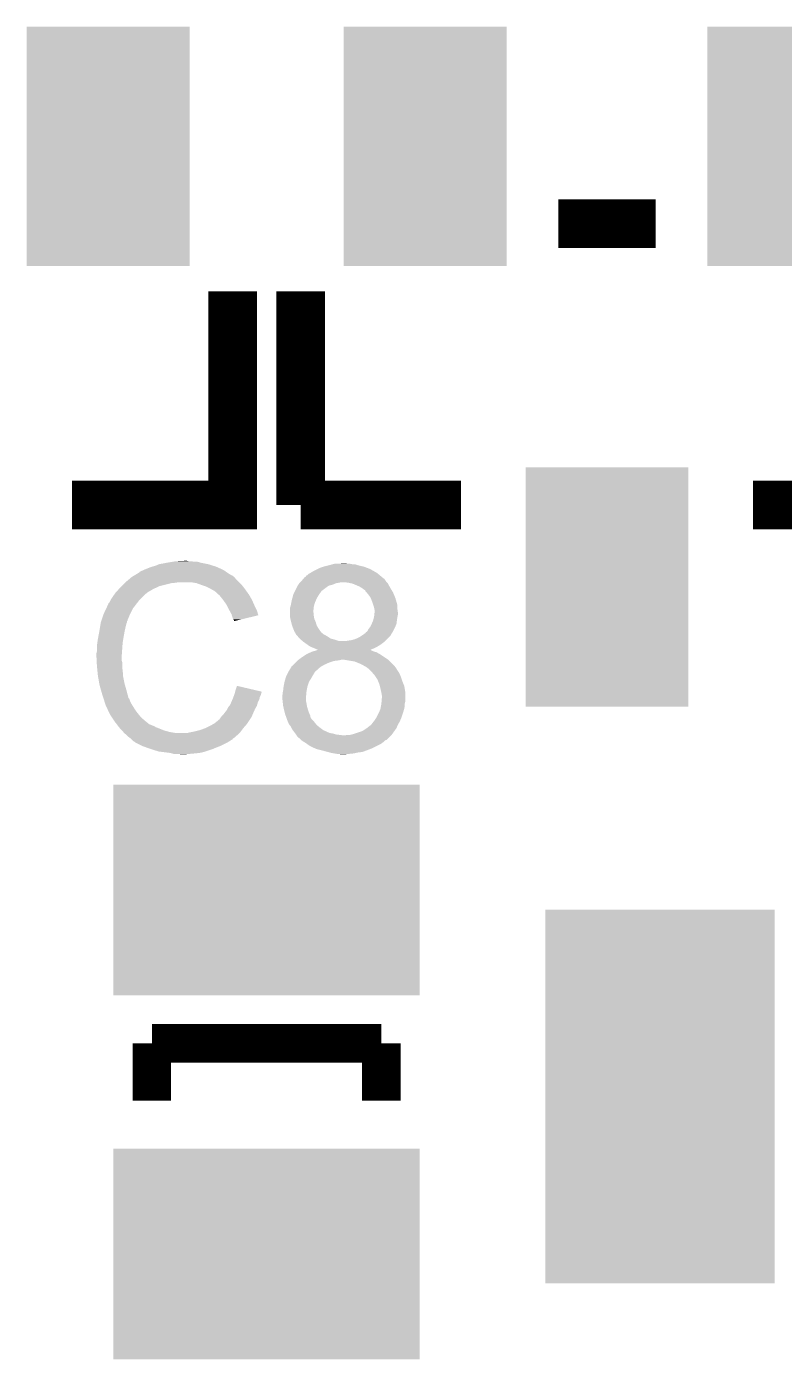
# Model space of a CAD drawing. Extents: x -4.2 to 27.1, y -3.9 to 55.1.
# Drawn here: x 10.18 to 14.13, y 30.35 to 37.31 of the extents above; entities that cross this region are included whole.
import ezdxf

# ---------------------------------------------------------------- set-up
doc = ezdxf.new("R2010")
doc.units = 0
doc.layers.get('0').update_dxf_attribs({"linetype": 'CONTINUOUS'})
doc.layers.add('MCP2517FD_CLICK_GTO', color=14, linetype='CONTINUOUS')
doc.layers.add('MCP2517FD_CLICK_GTS', color=12, linetype='CONTINUOUS')

# ---------------------------------------------------------------- blocks, each defined once
blk = doc.blocks.new('RECTANGLE_91')
blk.add_solid([(0.8001, 0.54991), (0.8001, -0.54991), (-0.8001, 0.54991), (-0.8001, -0.54991)])
blk = doc.blocks.new('RECTANGLE_92')
blk.add_solid([(0.42545, 0.62484), (0.42545, -0.62484), (-0.42545, 0.62484), (-0.42545, -0.62484)])
blk = doc.blocks.new('RECTANGLE_93')
blk.add_solid([(0.59944, 0.97536), (0.59944, -0.97536), (-0.59944, 0.97536), (-0.59944, -0.97536)])

msp = doc.modelspace()

# ---------------------------------------------------------------- linework, layer by layer
at = {"layer": 'MCP2517FD_CLICK_GTO'}
for points, const_width in [([(12.954, 36.28136), (13.462, 36.28136)], 0.254), ([(10.414, 34.81324), (11.2522, 34.81324), (11.2522, 35.9283)], 0.254), ([(11.6078, 34.81324), (11.6078, 35.9283)], 0.254), ([(13.97, 34.81324), (14.8082, 34.81324), (14.8082, 35.9283)], 0.254), ([(11.6078, 34.81324), (12.446, 34.81324)], 0.254), ([(10.83056, 32.00146), (12.02944, 32.00146)], 0.20066), ([(10.83056, 31.70174), (10.83056, 32.00146)], 0.20066), ([(12.02944, 31.70174), (12.02944, 32.00146)], 0.20066)]:
    msp.add_lwpolyline(points, dxfattribs=dict(at, const_width=const_width))
for points in [[(10.9093, 34.51098), (10.93978, 34.51606), (11.087098, 34.51098), (11.069324, 34.51606)], [(10.93978, 34.51606), (10.95502, 34.5186), (11.051542, 34.51606), (11.036302, 34.5186)], [(10.95502, 34.5186), (11.000738, 34.52114), (11.023602, 34.5186), (11.013442, 34.52114)], [(10.734876, 34.442398), (10.739102, 34.444934), (11.252204, 34.442398), (11.249666, 34.444934)], [(10.739102, 34.444934), (10.739112, 34.44494), (11.249666, 34.444934), (11.247124, 34.44494)], [(10.739112, 34.44494), (10.760268, 34.45764), (11.247124, 34.44494), (11.2268, 34.45764)], [(10.760268, 34.45764), (10.76452, 34.460192), (11.2268, 34.45764), (11.223228, 34.460192)], [(10.76452, 34.460192), (10.764534, 34.462726), (11.223228, 34.460192), (11.21968, 34.462726)], [(10.764534, 34.462726), (10.774682, 34.4678), (11.21968, 34.462726), (11.212574, 34.4678)], [(10.774682, 34.4678), (10.782294, 34.470338), (11.212574, 34.4678), (11.20902, 34.470338)], [(10.782294, 34.470338), (10.7823, 34.47034), (11.20902, 34.470338), (11.209018, 34.47034)], [(10.7823, 34.47034), (10.79246, 34.47542), (11.209018, 34.47034), (11.19886, 34.47542)], [(10.79246, 34.47542), (10.805158, 34.4805), (11.19886, 34.47542), (11.1887, 34.4805)], [(10.805158, 34.4805), (10.817858, 34.48558), (11.1887, 34.4805), (11.17727, 34.48558)], [(10.817858, 34.48558), (10.8331, 34.49066), (11.17727, 34.48558), (11.16584, 34.49066)], [(10.8331, 34.49066), (10.850882, 34.49574), (11.16584, 34.49066), (11.149586, 34.49574)], [(10.850882, 34.49574), (10.868662, 34.50336), (11.149586, 34.49574), (11.125202, 34.50336)], [(10.868662, 34.50336), (10.9093, 34.51098), (11.125202, 34.50336), (11.087098, 34.51098)], [(11.635746, 34.442402), (11.64082, 34.444942), (12.024866, 34.442402), (12.021818, 34.444942)], [(11.64082, 34.444942), (11.648444, 34.452562), (12.021818, 34.444942), (12.012674, 34.452562)], [(11.648444, 34.452562), (11.658598, 34.45764), (12.012674, 34.452562), (12.006578, 34.45764)], [(11.658598, 34.45764), (11.6713, 34.46526), (12.006578, 34.45764), (11.993246, 34.46526)], [(11.6713, 34.46526), (11.6967, 34.47796), (11.993246, 34.46526), (11.971022, 34.47796)], [(11.6967, 34.47796), (11.711942, 34.48558), (11.971022, 34.47796), (11.951208, 34.48558)], [(11.711942, 34.48558), (11.72718, 34.490658), (11.951208, 34.48558), (11.938002, 34.490658)], [(11.72718, 34.490658), (11.7475, 34.49574), (11.938002, 34.490658), (11.915992, 34.49574)], [(11.7475, 34.49574), (11.757032, 34.498282), (11.915992, 34.49574), (11.90498, 34.498282)], [(11.757032, 34.498282), (11.776068, 34.503358), (11.90498, 34.498282), (11.889742, 34.503358)], [(11.776068, 34.503358), (11.776076, 34.50336), (11.889742, 34.503358), (11.877042, 34.50336)], [(11.776076, 34.50336), (11.785602, 34.5059), (11.877042, 34.50336), (11.864342, 34.5059)], [(11.80846, 34.5059), (11.831302, 34.508438), (11.851644, 34.5059), (11.844022, 34.508438)], [(11.831302, 34.508438), (11.831322, 34.50844), (11.844022, 34.508438), (11.831322, 34.50844)], [(10.658532, 34.37382), (10.66546, 34.38144), (10.838182, 34.37382), (10.85469, 34.38144)], [(10.66546, 34.38144), (10.67308, 34.38906), (10.85469, 34.38144), (10.871198, 34.38906)], [(10.67308, 34.38906), (10.68832, 34.4043), (10.871198, 34.38906), (10.93216, 34.4043)], [(10.68832, 34.4043), (10.69086, 34.40684), (10.93216, 34.4043), (10.957562, 34.40684)], [(10.69086, 34.40684), (10.6934, 34.40938), (10.957562, 34.40684), (10.970258, 34.40938)], [(10.6934, 34.40938), (10.711408, 34.424618), (11.28522, 34.40938), (11.269982, 34.424618)], [(10.711408, 34.424618), (10.720416, 34.43224), (11.269982, 34.424618), (11.2649, 34.43224)], [(10.720416, 34.43224), (10.726422, 34.437322), (11.2649, 34.43224), (11.259818, 34.437322)], [(10.726422, 34.437322), (10.730646, 34.439858), (11.259818, 34.437322), (11.25728, 34.439858)], [(10.730646, 34.439858), (10.734876, 34.442398), (11.25728, 34.439858), (11.252204, 34.442398)], [(11.064238, 34.4043), (11.033758, 34.40938), (11.2903, 34.4043), (11.28522, 34.40938)], [(11.09218, 34.39414), (11.064238, 34.4043), (11.30046, 34.39414), (11.2903, 34.4043)], [(11.099806, 34.391598), (11.09218, 34.39414), (11.303002, 34.391598), (11.30046, 34.39414)], [(11.115038, 34.38652), (11.099806, 34.391598), (11.307066, 34.38652), (11.303002, 34.391598)], [(11.13028, 34.3789), (11.115038, 34.38652), (11.31316, 34.3789), (11.307066, 34.38652)], [(11.13536, 34.37636), (11.13028, 34.3789), (11.314976, 34.37636), (11.31316, 34.3789)], [(11.148062, 34.36874), (11.13536, 34.37636), (11.320418, 34.36874), (11.314976, 34.37636)], [(11.57859, 34.363662), (11.58621, 34.3789), (11.717022, 34.363662), (11.73734, 34.3789)], [(11.58621, 34.3789), (11.592562, 34.391602), (11.73734, 34.3789), (11.755122, 34.391602)], [(11.592562, 34.391602), (11.595948, 34.396682), (11.755122, 34.391602), (11.775442, 34.396682)], [(11.595948, 34.396682), (11.601026, 34.4043), (11.775442, 34.396682), (11.793222, 34.4043)], [(11.601026, 34.4043), (11.60272, 34.40684), (11.793222, 34.4043), (11.80846, 34.40684)], [(11.60272, 34.40684), (11.602722, 34.406842), (11.80846, 34.40684), (11.80847, 34.406842)], [(11.602722, 34.406842), (11.60526, 34.40938), (11.80847, 34.406842), (11.821162, 34.40938)], [(11.60526, 34.40938), (11.607798, 34.411918), (12.05738, 34.40938), (12.054842, 34.411918)], [(11.607798, 34.411918), (11.61542, 34.41954), (12.054842, 34.411918), (12.04976, 34.41954)], [(11.61542, 34.41954), (11.621766, 34.427156), (12.04976, 34.41954), (12.04468, 34.427156)], [(11.621766, 34.427156), (11.623886, 34.429698), (12.04468, 34.427156), (12.039604, 34.429698)], [(11.623886, 34.429698), (11.626006, 34.432242), (12.039604, 34.429698), (12.037058, 34.432242)], [(11.626006, 34.432242), (11.628124, 34.434782), (12.037058, 34.432242), (12.03401, 34.434782)], [(11.628124, 34.434782), (11.633202, 34.437326), (12.03401, 34.434782), (12.030958, 34.437326)], [(11.633202, 34.437326), (11.635746, 34.442402), (12.030958, 34.437326), (12.024866, 34.442402)], [(11.85672, 34.40684), (11.83386, 34.40938), (12.05992, 34.40684), (12.05738, 34.40938)], [(11.868156, 34.404298), (11.85672, 34.40684), (12.062462, 34.404298), (12.05992, 34.40684)], [(11.879582, 34.401758), (11.868156, 34.404298), (12.063874, 34.401758), (12.062462, 34.404298)], [(11.91514, 34.38652), (11.879582, 34.401758), (12.072338, 34.38652), (12.063874, 34.401758)], [(11.923608, 34.38144), (11.91514, 34.38652), (12.07516, 34.38144), (12.072338, 34.38652)], [(11.92784, 34.3789), (11.923608, 34.38144), (12.076684, 34.3789), (12.07516, 34.38144)], [(11.938, 34.37128), (11.92784, 34.3789), (12.081256, 34.37128), (12.076684, 34.3789)], [(10.604504, 34.300162), (10.609582, 34.305244), (10.753234, 34.300162), (10.757186, 34.305244)], [(10.609582, 34.305244), (10.61466, 34.315398), (10.757186, 34.305244), (10.765084, 34.315398)], [(10.61466, 34.315398), (10.616182, 34.317938), (10.765084, 34.315398), (10.76706, 34.317938)], [(10.616182, 34.317938), (10.622278, 34.3281), (10.76706, 34.317938), (10.777222, 34.3281)], [(10.622278, 34.3281), (10.634724, 34.345878), (10.777222, 34.3281), (10.795, 34.345878)], [(10.634724, 34.345878), (10.64006, 34.3535), (10.795, 34.345878), (10.805158, 34.3535)], [(10.64006, 34.3535), (10.640062, 34.353502), (10.805158, 34.3535), (10.80516, 34.353502)], [(10.640062, 34.353502), (10.642366, 34.356038), (10.80516, 34.353502), (10.807698, 34.356038)], [(10.642366, 34.356038), (10.658532, 34.37382), (10.807698, 34.356038), (10.838182, 34.37382)], [(11.158216, 34.363662), (11.148062, 34.36874), (11.324046, 34.363662), (11.320418, 34.36874)], [(11.16076, 34.36112), (11.158216, 34.363662), (11.325862, 34.36112), (11.324046, 34.363662)], [(11.180764, 34.34334), (11.16076, 34.36112), (11.338562, 34.34334), (11.325862, 34.36112)], [(11.18362, 34.3408), (11.180764, 34.34334), (11.340014, 34.3408), (11.338562, 34.34334)], [(11.195812, 34.32556), (11.18362, 34.3408), (11.34872, 34.32556), (11.340014, 34.3408)], [(11.20394, 34.3154), (11.195812, 34.32556), (11.3538, 34.3154), (11.34872, 34.32556)], [(11.211052, 34.30524), (11.20394, 34.3154), (11.35888, 34.30524), (11.3538, 34.3154)], [(11.221718, 34.29), (11.211052, 34.30524), (11.365654, 34.29), (11.35888, 34.30524)], [(11.558524, 34.300162), (11.56208, 34.31794), (11.681462, 34.300162), (11.68908, 34.31794)], [(11.56208, 34.31794), (11.566234, 34.333178), (11.68908, 34.31794), (11.6967, 34.333178)], [(11.566234, 34.333178), (11.5697, 34.34588), (11.6967, 34.333178), (11.70432, 34.34588)], [(11.5697, 34.34588), (11.57478, 34.35604), (11.70432, 34.34588), (11.71194, 34.35604)], [(11.57478, 34.35604), (11.57859, 34.363662), (11.71194, 34.35604), (11.717022, 34.363662)], [(11.94562, 34.36619), (11.938, 34.37128), (12.08431, 34.36619), (12.081256, 34.37128)], [(11.945624, 34.363654), (11.94562, 34.36619), (12.085832, 34.363654), (12.08431, 34.36619)], [(11.952152, 34.35604), (11.945624, 34.363654), (12.0904, 34.35604), (12.085832, 34.363654)], [(11.96086, 34.345882), (11.952152, 34.35604), (12.094634, 34.345882), (12.0904, 34.35604)], [(11.97356, 34.3281), (11.96086, 34.345882), (12.102044, 34.3281), (12.094634, 34.345882)], [(11.974514, 34.32556), (11.97356, 34.3281), (12.103102, 34.32556), (12.102044, 34.3281)], [(11.98118, 34.30778), (11.974514, 34.32556), (12.108182, 34.30778), (12.103102, 34.32556)], [(11.987108, 34.289998), (11.98118, 34.30778), (12.11326, 34.289998), (12.108182, 34.30778)], [(10.568092, 34.211256), (10.578252, 34.24174), (10.70356, 34.211256), (10.71626, 34.24174)], [(10.578252, 34.24174), (10.5791, 34.24428), (10.71626, 34.24174), (10.71753, 34.24428)], [(10.5791, 34.24428), (10.592246, 34.272218), (10.71753, 34.24428), (10.7315, 34.272218)], [(10.592246, 34.272218), (10.59942, 34.287464), (10.7315, 34.272218), (10.743358, 34.287464)], [(10.59942, 34.287464), (10.599426, 34.290006), (10.743358, 34.287464), (10.745334, 34.290006)], [(10.599426, 34.290006), (10.60196, 34.292544), (10.745334, 34.290006), (10.747308, 34.292544)], [(10.60196, 34.292544), (10.604504, 34.300162), (10.747308, 34.292544), (10.753234, 34.300162)], [(11.22553, 34.28238), (11.221718, 34.29), (11.36904, 34.28238), (11.365654, 34.29)], [(11.23442, 34.2646), (11.22553, 34.28238), (11.377932, 34.2646), (11.36904, 34.28238)], [(11.235834, 34.262058), (11.23442, 34.2646), (11.379202, 34.262058), (11.377932, 34.2646)], [(11.24712, 34.241742), (11.235834, 34.262058), (11.385276, 34.241742), (11.379202, 34.262058)], [(11.248394, 34.236654), (11.24712, 34.241742), (11.386796, 34.236654), (11.385276, 34.241742)], [(11.249662, 34.23158), (11.248394, 34.236654), (11.365634, 34.23158), (11.386796, 34.236654)], [(11.55192, 34.25698), (11.551922, 34.274762), (11.67384, 34.25698), (11.675814, 34.274762)], [(11.55192, 34.254444), (11.55192, 34.25698), (11.67384, 34.254444), (11.67384, 34.25698)], [(11.55192, 34.246822), (11.55192, 34.254444), (11.676378, 34.246822), (11.67384, 34.254444)], [(11.55192, 34.234122), (11.55192, 34.246822), (11.67638, 34.234122), (11.676378, 34.246822)], [(11.551922, 34.274762), (11.553612, 34.27984), (11.675814, 34.274762), (11.67638, 34.27984)], [(11.553612, 34.27984), (11.554458, 34.28238), (11.67638, 34.27984), (11.677014, 34.28238)], [(11.554458, 34.28238), (11.557, 34.29254), (11.677014, 34.28238), (11.679554, 34.29254)], [(11.557, 34.29254), (11.558524, 34.300162), (11.679554, 34.29254), (11.681462, 34.300162)], [(11.99134, 34.277298), (11.987108, 34.289998), (12.11326, 34.277298), (12.11326, 34.289998)], [(11.992864, 34.26968), (11.99134, 34.277298), (12.11326, 34.26968), (12.11326, 34.277298)], [(11.99134, 34.22904), (11.992468, 34.239198), (12.113768, 34.22904), (12.1158, 34.239198)], [(11.992468, 34.239198), (11.993878, 34.251898), (12.1158, 34.239198), (12.1158, 34.251898)], [(11.99388, 34.264598), (11.992864, 34.26968), (12.113986, 34.264598), (12.11326, 34.26968)], [(11.993878, 34.251898), (11.99388, 34.2519), (12.1158, 34.251898), (12.1158, 34.2519)], [(11.99388, 34.2519), (11.99388, 34.264598), (12.1158, 34.2519), (12.113986, 34.264598)], [(10.55624, 34.15284), (10.56005, 34.1757), (10.68832, 34.15284), (10.6934, 34.1757)], [(10.56005, 34.1757), (10.563436, 34.196018), (10.6934, 34.1757), (10.698478, 34.196018)], [(10.563436, 34.196018), (10.563862, 34.198562), (10.698478, 34.196018), (10.69975, 34.198562)], [(10.563862, 34.198562), (10.564706, 34.201096), (10.69975, 34.198562), (10.701018, 34.201096)], [(10.564706, 34.201096), (10.566398, 34.206174), (10.701018, 34.201096), (10.70102, 34.206174)], [(10.566398, 34.206174), (10.567244, 34.208714), (10.70102, 34.206174), (10.703554, 34.208714)], [(10.567244, 34.208714), (10.568092, 34.211256), (10.703554, 34.208714), (10.70356, 34.211256)], [(11.25474, 34.216344), (11.249662, 34.23158), (11.302092, 34.216344), (11.365634, 34.23158)], [(11.259814, 34.211266), (11.25474, 34.216344), (11.280914, 34.211266), (11.302092, 34.216344)], [(11.25982, 34.206208), (11.259814, 34.211266), (11.25982, 34.206208), (11.280914, 34.211266)], [(11.55192, 34.229042), (11.55192, 34.234122), (11.677228, 34.229042), (11.67638, 34.234122)], [(11.554178, 34.218882), (11.55192, 34.229042), (11.67892, 34.218882), (11.677228, 34.229042)], [(11.557, 34.20618), (11.554178, 34.218882), (11.684364, 34.20618), (11.67892, 34.218882)], [(11.55827, 34.201102), (11.557, 34.20618), (11.68654, 34.201102), (11.684364, 34.20618)], [(11.56208, 34.185862), (11.55827, 34.201102), (11.690894, 34.185862), (11.68654, 34.201102)], [(11.563034, 34.18332), (11.56208, 34.185862), (11.691618, 34.18332), (11.690894, 34.185862)], [(11.5697, 34.16554), (11.563034, 34.18332), (11.702734, 34.16554), (11.691618, 34.18332)], [(11.570716, 34.163), (11.5697, 34.16554), (11.70432, 34.163), (11.702734, 34.16554)], [(11.960858, 34.162998), (11.968986, 34.17316), (12.095478, 34.162998), (12.10056, 34.17316)], [(11.968986, 34.17316), (11.97102, 34.1757), (12.10056, 34.17316), (12.101648, 34.1757)], [(11.97102, 34.1757), (11.978638, 34.190938), (12.101648, 34.1757), (12.108178, 34.190938)], [(11.978638, 34.190938), (11.97864, 34.19094), (12.108178, 34.190938), (12.108178, 34.19094)], [(11.97864, 34.19094), (11.986258, 34.208718), (12.108178, 34.19094), (12.110402, 34.208718)], [(11.986258, 34.208718), (11.986892, 34.21126), (12.110402, 34.208718), (12.11072, 34.21126)], [(11.986892, 34.21126), (11.990704, 34.2265), (12.11072, 34.21126), (12.11326, 34.2265)], [(11.990704, 34.2265), (11.99134, 34.22904), (12.11326, 34.2265), (12.113768, 34.22904)], [(10.54608, 34.094422), (10.54862, 34.1122), (10.67816, 34.094422), (10.681122, 34.1122)], [(10.54862, 34.1122), (10.551, 34.1249), (10.681122, 34.1122), (10.68324, 34.1249)], [(10.551, 34.1249), (10.55624, 34.15284), (10.68324, 34.1249), (10.68832, 34.15284)], [(11.57478, 34.152838), (11.570716, 34.163), (11.71158, 34.152838), (11.70432, 34.163)], [(11.579346, 34.145228), (11.57478, 34.152838), (11.717016, 34.145228), (11.71158, 34.152838)], [(11.579352, 34.14522), (11.579346, 34.145228), (11.719554, 34.14522), (11.717016, 34.145228)], [(11.5824, 34.140138), (11.579352, 34.14522), (11.724642, 34.140138), (11.719554, 34.14522)], [(11.58367, 34.137602), (11.5824, 34.140138), (11.72718, 34.137602), (11.724642, 34.140138)], [(11.584938, 34.135064), (11.58367, 34.137602), (11.732256, 34.135064), (11.72718, 34.137602)], [(11.587482, 34.13252), (11.584938, 34.135064), (11.73734, 34.13252), (11.732256, 34.135064)], [(11.594012, 34.1249), (11.587482, 34.13252), (11.750042, 34.1249), (11.73734, 34.13252)], [(11.602718, 34.114742), (11.594012, 34.1249), (11.765276, 34.114742), (11.750042, 34.1249)], [(11.602718, 34.11474), (11.602718, 34.114742), (11.765284, 34.11474), (11.765276, 34.114742)], [(11.608648, 34.109658), (11.602718, 34.11474), (11.7856, 34.109658), (11.765284, 34.11474)], [(11.617534, 34.102042), (11.608648, 34.109658), (11.808458, 34.102042), (11.7856, 34.109658)], [(11.617538, 34.10204), (11.617534, 34.102042), (11.844018, 34.10204), (11.808458, 34.102042)], [(11.6205, 34.0995), (11.617538, 34.10204), (12.046204, 34.0995), (12.049252, 34.10204)], [(11.63117, 34.09188), (11.6205, 34.0995), (12.03706, 34.09188), (12.046204, 34.0995)], [(11.844018, 34.10204), (11.856722, 34.10458), (12.049252, 34.10204), (12.0523, 34.10458)], [(11.856722, 34.10458), (11.874498, 34.10712), (12.0523, 34.10458), (12.05484, 34.10712)], [(11.874498, 34.10712), (11.89228, 34.112198), (12.05484, 34.10712), (12.059918, 34.112198)], [(11.89228, 34.112198), (11.91006, 34.11982), (12.059918, 34.112198), (12.06754, 34.11982)], [(11.91006, 34.11982), (11.926306, 34.129974), (12.06754, 34.11982), (12.077694, 34.129974)], [(11.926306, 34.129974), (11.930372, 34.132516), (12.077694, 34.129974), (12.0777, 34.132516)], [(11.930372, 34.132516), (11.93038, 34.13252), (12.0777, 34.132516), (12.077702, 34.13252)], [(11.93038, 34.13252), (11.948152, 34.145216), (12.077702, 34.13252), (12.085634, 34.145216)], [(11.948152, 34.145216), (11.94816, 34.14775), (12.085634, 34.145216), (12.087218, 34.14775)], [(11.94816, 34.14775), (11.955776, 34.15284), (12.087218, 34.14775), (12.090398, 34.15284)], [(11.955776, 34.152842), (11.960858, 34.162998), (12.0904, 34.152842), (12.095478, 34.162998)], [(11.955776, 34.15284), (11.955776, 34.152842), (12.090398, 34.15284), (12.0904, 34.152842)], [(10.541, 34.038542), (10.54354, 34.048702), (10.674168, 34.038542), (10.674894, 34.048702)], [(10.541, 34.023302), (10.541, 34.038542), (10.67308, 34.023302), (10.674168, 34.038542)], [(10.54354, 34.07664), (10.54608, 34.094422), (10.676888, 34.07664), (10.67816, 34.094422)], [(10.54354, 34.048702), (10.54354, 34.07664), (10.674894, 34.048702), (10.676888, 34.07664)], [(11.61542, 34.01822), (11.63828, 34.03346), (12.04468, 34.01822), (12.02182, 34.03346)], [(11.648952, 34.079178), (11.63117, 34.09188), (12.01928, 34.079178), (12.03706, 34.09188)], [(11.63828, 34.03346), (11.66063, 34.04362), (12.02182, 34.03346), (12.004042, 34.04362)], [(11.656058, 34.074102), (11.648952, 34.079178), (12.01014, 34.074102), (12.01928, 34.079178)], [(11.67384, 34.06648), (11.656058, 34.074102), (11.99642, 34.06648), (12.01014, 34.074102)], [(11.66063, 34.04362), (11.666222, 34.046162), (12.004042, 34.04362), (11.995142, 34.046162)], [(11.666222, 34.046162), (11.674428, 34.048698), (11.995142, 34.046162), (11.986262, 34.048698)], [(11.68654, 34.0614), (11.67384, 34.06648), (11.983776, 34.0614), (11.99642, 34.06648)], [(11.674428, 34.048698), (11.690866, 34.053778), (11.986262, 34.048698), (11.976104, 34.053778)], [(11.696696, 34.056322), (11.68654, 34.0614), (11.971138, 34.056322), (11.983776, 34.0614)], [(11.690866, 34.053778), (11.699072, 34.056314), (11.976104, 34.053778), (11.973566, 34.056314)], [(11.699092, 34.05632), (11.696696, 34.056322), (11.971134, 34.05632), (11.971138, 34.056322)], [(11.699072, 34.056314), (11.699092, 34.05632), (11.973566, 34.056314), (11.971134, 34.05632)], [(10.541, 34.0233), (10.541, 34.023302), (10.673082, 34.0233), (10.67308, 34.023302)], [(10.542144, 34.000438), (10.541, 34.0233), (10.673082, 34.000438), (10.673082, 34.0233)], [(10.542526, 33.992816), (10.542144, 34.000438), (10.67562, 33.992816), (10.673082, 34.000438)], [(10.54354, 33.9725), (10.542526, 33.992816), (10.67562, 33.9725), (10.67562, 33.992816)], [(10.544304, 33.964878), (10.54354, 33.9725), (10.67562, 33.964878), (10.67562, 33.9725)], [(10.545826, 33.949642), (10.544304, 33.964878), (10.67816, 33.949642), (10.67562, 33.964878)], [(11.547348, 33.9471), (11.559538, 33.967422), (11.68908, 33.9471), (11.711942, 33.967422)], [(11.559538, 33.967422), (11.55954, 33.967424), (11.711942, 33.967422), (11.711944, 33.967424)], [(11.55954, 33.967424), (11.559562, 33.96996), (11.711944, 33.967424), (11.71651, 33.96996)], [(11.559562, 33.96996), (11.562086, 33.969966), (11.71651, 33.96996), (11.71652, 33.969966)], [(11.562086, 33.969966), (11.57224, 33.98012), (11.71652, 33.969966), (11.734798, 33.98012)], [(11.57224, 33.98012), (11.5824, 33.99028), (11.734798, 33.98012), (11.75766, 33.99028)], [(11.5824, 33.99028), (11.59002, 33.9979), (11.75766, 33.99028), (11.780522, 33.9979)], [(11.59002, 33.9979), (11.59256, 34.00044), (11.780522, 33.9979), (11.80084, 34.00044)], [(11.59256, 34.00044), (11.595102, 34.00298), (11.80084, 34.00044), (11.81607, 34.00298)], [(11.595102, 34.00298), (11.595104, 34.002982), (11.81607, 34.00298), (11.816082, 34.002982)], [(11.595104, 34.002982), (11.598488, 34.00552), (11.816082, 34.002982), (11.821164, 34.00552)], [(11.598488, 34.00552), (11.61542, 34.01822), (12.06373, 34.00552), (12.04468, 34.01822)], [(11.844028, 34.002978), (11.828778, 34.00552), (12.067542, 34.002978), (12.06373, 34.00552)], [(11.889742, 33.995358), (11.844028, 34.002978), (12.075162, 33.995358), (12.067542, 34.002978)], [(11.91514, 33.9852), (11.889742, 33.995358), (12.08532, 33.9852), (12.075162, 33.995358)], [(11.92022, 33.98266), (11.91514, 33.9852), (12.08786, 33.98266), (12.08532, 33.9852)], [(11.935458, 33.97504), (11.92022, 33.98266), (12.094632, 33.97504), (12.08786, 33.98266)], [(11.953238, 33.96488), (11.935458, 33.97504), (12.103662, 33.96488), (12.094632, 33.97504)], [(11.959598, 33.959794), (11.953238, 33.96488), (12.10818, 33.959794), (12.103662, 33.96488)], [(11.962774, 33.957254), (11.959598, 33.959794), (12.108184, 33.957254), (12.10818, 33.959794)], [(11.96594, 33.95472), (11.962774, 33.957254), (12.109874, 33.95472), (12.108184, 33.957254)], [(10.54862, 33.921698), (10.545826, 33.949642), (10.68031, 33.921698), (10.67816, 33.949642)], [(10.549518, 33.916618), (10.54862, 33.921698), (10.6807, 33.916618), (10.68031, 33.921698)], [(10.55624, 33.87852), (10.549518, 33.916618), (10.68832, 33.87852), (10.6807, 33.916618)], [(11.5189, 33.865822), (11.523472, 33.888682), (11.643362, 33.865822), (11.650982, 33.888682)], [(11.523472, 33.888682), (11.52398, 33.89122), (11.650982, 33.888682), (11.652568, 33.89122)], [(11.52398, 33.89122), (11.529314, 33.909), (11.652568, 33.89122), (11.66368, 33.909)], [(11.529314, 33.909), (11.5316, 33.91662), (11.66368, 33.909), (11.668034, 33.91662)], [(11.5316, 33.91662), (11.53668, 33.92678), (11.668034, 33.91662), (11.67384, 33.92678)], [(11.53668, 33.92678), (11.54303, 33.939482), (11.67384, 33.92678), (11.681462, 33.939482)], [(11.54303, 33.939482), (11.5443, 33.942018), (11.681462, 33.939482), (11.683998, 33.942018)], [(11.5443, 33.942018), (11.547348, 33.9471), (11.683998, 33.942018), (11.68908, 33.9471)], [(11.97356, 33.9471), (11.96594, 33.95472), (12.114954, 33.9471), (12.109874, 33.95472)], [(11.98485, 33.9344), (11.97356, 33.9471), (12.12342, 33.9344), (12.114954, 33.9471)], [(11.99388, 33.92424), (11.98485, 33.9344), (12.127776, 33.92424), (12.12342, 33.9344)], [(11.99896, 33.91662), (11.99388, 33.92424), (12.13104, 33.91662), (12.127776, 33.92424)], [(12.00912, 33.90138), (11.99896, 33.91662), (12.13612, 33.90138), (12.13104, 33.91662)], [(12.012168, 33.89376), (12.00912, 33.90138), (12.13866, 33.89376), (12.13612, 33.90138)], [(12.01928, 33.875978), (12.012168, 33.89376), (12.145774, 33.875978), (12.13866, 33.89376)], [(10.56132, 33.8582), (10.55624, 33.87852), (10.694126, 33.8582), (10.68832, 33.87852)], [(10.565676, 33.84296), (10.56132, 33.8582), (10.69848, 33.84296), (10.694126, 33.8582)], [(10.57148, 33.82264), (10.565676, 33.84296), (10.703902, 33.82264), (10.69848, 33.84296)], [(10.577408, 33.804858), (10.57148, 33.82264), (10.708644, 33.804858), (10.703902, 33.82264)], [(11.256644, 33.809938), (11.260452, 33.820098), (11.39444, 33.809938), (11.39952, 33.820098)], [(11.260452, 33.820098), (11.26236, 33.825182), (11.39952, 33.820098), (11.400788, 33.825182)], [(11.26236, 33.825182), (11.263628, 33.830258), (11.400788, 33.825182), (11.402058, 33.830258)], [(11.263628, 33.830258), (11.264898, 33.835336), (11.402058, 33.830258), (11.404598, 33.835336)], [(11.264898, 33.835336), (11.26553, 33.837862), (11.404598, 33.835336), (11.4046, 33.837862)], [(11.26553, 33.837862), (11.26744, 33.845498), (11.4046, 33.837862), (11.372168, 33.845498)], [(11.26744, 33.845498), (11.27508, 33.868356), (11.372168, 33.845498), (11.27508, 33.868356)], [(11.51128, 33.807402), (11.511282, 33.817562), (11.63574, 33.807402), (11.636586, 33.817562)], [(11.511282, 33.817562), (11.51382, 33.825184), (11.636586, 33.817562), (11.637222, 33.825184)], [(11.51382, 33.832802), (11.515088, 33.83788), (11.637856, 33.832802), (11.63828, 33.83788)], [(11.51382, 33.825184), (11.51382, 33.832802), (11.637222, 33.825184), (11.637856, 33.832802)], [(11.515088, 33.83788), (11.51636, 33.842962), (11.63828, 33.83788), (11.639204, 33.842962)], [(11.51636, 33.842962), (11.5189, 33.865818), (11.639204, 33.842962), (11.64336, 33.865818)], [(11.5189, 33.865818), (11.5189, 33.865822), (11.64336, 33.865818), (11.643362, 33.865822)], [(12.021186, 33.868358), (12.01928, 33.875978), (12.14882, 33.868358), (12.145774, 33.875978)], [(12.02436, 33.85566), (12.021186, 33.868358), (12.150938, 33.85566), (12.14882, 33.868358)], [(12.028312, 33.837878), (12.02436, 33.85566), (12.1539, 33.837878), (12.150938, 33.85566)], [(12.02944, 33.8328), (12.028312, 33.837878), (12.1539, 33.8328), (12.1539, 33.837878)], [(12.03198, 33.817558), (12.02944, 33.8328), (12.1539, 33.817558), (12.1539, 33.8328)], [(12.03198, 33.80486), (12.03198, 33.817558), (12.1539, 33.80486), (12.1539, 33.817558)], [(10.578256, 33.802316), (10.577408, 33.804858), (10.711182, 33.802316), (10.708644, 33.804858)], [(10.579948, 33.797238), (10.578256, 33.802316), (10.71372, 33.797238), (10.711182, 33.802316)], [(10.58164, 33.792158), (10.579948, 33.797238), (10.715414, 33.792158), (10.71372, 33.797238)], [(10.582276, 33.78962), (10.58164, 33.792158), (10.71626, 33.78962), (10.715414, 33.792158)], [(10.584182, 33.782), (10.582276, 33.78962), (10.720072, 33.782), (10.71626, 33.78962)], [(10.586722, 33.774382), (10.584182, 33.782), (10.72388, 33.774382), (10.720072, 33.782)], [(10.58926, 33.766762), (10.586722, 33.774382), (10.728644, 33.766762), (10.72388, 33.774382)], [(10.5918, 33.76168), (10.58926, 33.766762), (10.731818, 33.76168), (10.728644, 33.766762)], [(10.595386, 33.75406), (10.5918, 33.76168), (10.73658, 33.75406), (10.731818, 33.76168)], [(10.606144, 33.7312), (10.595386, 33.75406), (10.75182, 33.7312), (10.73658, 33.75406)], [(11.22426, 33.74644), (11.22934, 33.7566), (11.36904, 33.74644), (11.374846, 33.7566)], [(11.22934, 33.7566), (11.235432, 33.764218), (11.374846, 33.7566), (11.3792, 33.764218)], [(11.235432, 33.764218), (11.2395, 33.769302), (11.3792, 33.764218), (11.38065, 33.769302)], [(11.2395, 33.769302), (11.24494, 33.781998), (11.38065, 33.769302), (11.384278, 33.781998)], [(11.24494, 33.781998), (11.251472, 33.797238), (11.384278, 33.781998), (11.391898, 33.797238)], [(11.251472, 33.797238), (11.25474, 33.80486), (11.391898, 33.797238), (11.393422, 33.80486)], [(11.25474, 33.80486), (11.256644, 33.809938), (11.393422, 33.80486), (11.39444, 33.809938)], [(11.511282, 33.8074), (11.51128, 33.807402), (11.63574, 33.8074), (11.63574, 33.807402)], [(11.513504, 33.789622), (11.511282, 33.8074), (11.63574, 33.789622), (11.63574, 33.8074)], [(11.51382, 33.78708), (11.513504, 33.789622), (11.63625, 33.78708), (11.63574, 33.789622)], [(11.51495, 33.77692), (11.51382, 33.78708), (11.63828, 33.77692), (11.63625, 33.78708)], [(11.51636, 33.764222), (11.51495, 33.77692), (11.640398, 33.764222), (11.63828, 33.77692)], [(11.516926, 33.76168), (11.51636, 33.764222), (11.64082, 33.76168), (11.640398, 33.764222)], [(11.520876, 33.7439), (11.516926, 33.76168), (11.6459, 33.7439), (11.64082, 33.76168)], [(12.024358, 33.746438), (12.02482, 33.74898), (12.148092, 33.746438), (12.14882, 33.74898)], [(12.02482, 33.74898), (12.027128, 33.761678), (12.14882, 33.74898), (12.15136, 33.761678)], [(12.027128, 33.761678), (12.029438, 33.774378), (12.15136, 33.761678), (12.15136, 33.774378)], [(12.029438, 33.774378), (12.02944, 33.77438), (12.15136, 33.774378), (12.15136, 33.77438)], [(12.02944, 33.77438), (12.030286, 33.784538), (12.15136, 33.77438), (12.1539, 33.784538)], [(12.030286, 33.784538), (12.03198, 33.80486), (12.1539, 33.784538), (12.1539, 33.80486)], [(10.61212, 33.7185), (10.606144, 33.7312), (10.76198, 33.7185), (10.75182, 33.7312)], [(10.620588, 33.7058), (10.61212, 33.7185), (10.77214, 33.7058), (10.76198, 33.7185)], [(10.634132, 33.685482), (10.620588, 33.7058), (10.794998, 33.685482), (10.77214, 33.7058)], [(10.63752, 33.6804), (10.634132, 33.685482), (10.801352, 33.6804), (10.794998, 33.685482)], [(10.649244, 33.66516), (10.63752, 33.6804), (10.820406, 33.66516), (10.801352, 33.6804)], [(11.158218, 33.67278), (11.17092, 33.68294), (11.329246, 33.67278), (11.33602, 33.68294)], [(11.17092, 33.68294), (11.178544, 33.690562), (11.33602, 33.68294), (11.3411, 33.690562)], [(11.178544, 33.690562), (11.18362, 33.693104), (11.3411, 33.690562), (11.342794, 33.693104)], [(11.18362, 33.693104), (11.1887, 33.70072), (11.342794, 33.693104), (11.347872, 33.70072)], [(11.1887, 33.70072), (11.192508, 33.705798), (11.347872, 33.70072), (11.351258, 33.705798)], [(11.192508, 33.705798), (11.196322, 33.71088), (11.351258, 33.705798), (11.35348, 33.71088)], [(11.196322, 33.71088), (11.20394, 33.718502), (11.35348, 33.71088), (11.356816, 33.718502)], [(11.20394, 33.718502), (11.21156, 33.72866), (11.356816, 33.718502), (11.36126, 33.72866)], [(11.21156, 33.72866), (11.221722, 33.741362), (11.36126, 33.72866), (11.366818, 33.741362)], [(11.221722, 33.741362), (11.22426, 33.74644), (11.366818, 33.741362), (11.36904, 33.74644)], [(11.52144, 33.74136), (11.520876, 33.7439), (11.646748, 33.74136), (11.6459, 33.7439)], [(11.524618, 33.72866), (11.52144, 33.74136), (11.65098, 33.72866), (11.646748, 33.74136)], [(11.526522, 33.72104), (11.524618, 33.72866), (11.654246, 33.72104), (11.65098, 33.72866)], [(11.53015, 33.710884), (11.526522, 33.72104), (11.658598, 33.710884), (11.654246, 33.72104)], [(11.531056, 33.708344), (11.53015, 33.710884), (11.6586, 33.708344), (11.658598, 33.710884)], [(11.533778, 33.70072), (11.531056, 33.708344), (11.66114, 33.70072), (11.6586, 33.708344)], [(11.5365, 33.6931), (11.533778, 33.70072), (11.66622, 33.6931), (11.66114, 33.70072)], [(11.53922, 33.68548), (11.5365, 33.6931), (11.67384, 33.68548), (11.66622, 33.6931)], [(11.54031, 33.68294), (11.53922, 33.68548), (11.67638, 33.68294), (11.67384, 33.68548)], [(11.545752, 33.670242), (11.54031, 33.68294), (11.686538, 33.670242), (11.67638, 33.68294)], [(11.98372, 33.67532), (11.989814, 33.682938), (12.121606, 33.67532), (12.12596, 33.682938)], [(11.989814, 33.682938), (11.99388, 33.68802), (12.12596, 33.682938), (12.128136, 33.68802)], [(11.99388, 33.68802), (12.002346, 33.700722), (12.128136, 33.68802), (12.13358, 33.700722)], [(12.002346, 33.700722), (12.004038, 33.703258), (12.13358, 33.700722), (12.134424, 33.703258)], [(12.004038, 33.703258), (12.0142, 33.72358), (12.134424, 33.703258), (12.141198, 33.72358)], [(12.0142, 33.72358), (12.017586, 33.7312), (12.141198, 33.72358), (12.14374, 33.7312)], [(12.017586, 33.7312), (12.024358, 33.746438), (12.14374, 33.7312), (12.148092, 33.746438)], [(10.649246, 33.665158), (10.649244, 33.66516), (10.825484, 33.665158), (10.820406, 33.66516)], [(10.653152, 33.66008), (10.649246, 33.665158), (10.835642, 33.66008), (10.825484, 33.665158)], [(10.655108, 33.657538), (10.653152, 33.66008), (10.843264, 33.657538), (10.835642, 33.66008)], [(10.659014, 33.65246), (10.655108, 33.657538), (10.85088, 33.65246), (10.843264, 33.657538)], [(10.66292, 33.647382), (10.659014, 33.65246), (10.864422, 33.647382), (10.85088, 33.65246)], [(10.665462, 33.64484), (10.66292, 33.647382), (10.8712, 33.64484), (10.864422, 33.647382)], [(10.67562, 33.63468), (10.665462, 33.64484), (10.896596, 33.63468), (10.8712, 33.64484)], [(10.675622, 33.634678), (10.67562, 33.63468), (10.8966, 33.634678), (10.896596, 33.63468)], [(10.681716, 33.62706), (10.675622, 33.634678), (10.92454, 33.62706), (10.8966, 33.634678)], [(10.685778, 33.621982), (10.681716, 33.62706), (10.95501, 33.621982), (10.92454, 33.62706)], [(10.685782, 33.62198), (10.685778, 33.621982), (10.955022, 33.62198), (10.95501, 33.621982)], [(10.698478, 33.611822), (10.685782, 33.62198), (11.2776, 33.611822), (11.287758, 33.62198)], [(10.698482, 33.61182), (10.698478, 33.611822), (11.2776, 33.61182), (11.2776, 33.611822)], [(10.70864, 33.601662), (10.698482, 33.61182), (11.265986, 33.601662), (11.2776, 33.61182)], [(11.015982, 33.62198), (11.02614, 33.62452), (11.287758, 33.62198), (11.290298, 33.62452)], [(11.02614, 33.62452), (11.03884, 33.62706), (11.290298, 33.62452), (11.292838, 33.62706)], [(11.03884, 33.62706), (11.05154, 33.6296), (11.292838, 33.62706), (11.294742, 33.6296)], [(11.05154, 33.6296), (11.08202, 33.637222), (11.294742, 33.6296), (11.300458, 33.637222)], [(11.08202, 33.637222), (11.10996, 33.64738), (11.300458, 33.637222), (11.308078, 33.64738)], [(11.10996, 33.64738), (11.109962, 33.647382), (11.308078, 33.64738), (11.30808, 33.647382)], [(11.109962, 33.647382), (11.140438, 33.66262), (11.30808, 33.647382), (11.321414, 33.66262)], [(11.140438, 33.66262), (11.149324, 33.667698), (11.321414, 33.66262), (11.32586, 33.667698)], [(11.149324, 33.667698), (11.158218, 33.67278), (11.32586, 33.667698), (11.329246, 33.67278)], [(11.54684, 33.667702), (11.545752, 33.670242), (11.689078, 33.667702), (11.686538, 33.670242)], [(11.55497, 33.65754), (11.54684, 33.667702), (11.69924, 33.65754), (11.689078, 33.667702)], [(11.557, 33.655), (11.55497, 33.65754), (11.702416, 33.655), (11.69924, 33.65754)], [(11.560812, 33.64738), (11.557, 33.655), (11.71194, 33.64738), (11.702416, 33.655)], [(11.56462, 33.639762), (11.560812, 33.64738), (11.722606, 33.639762), (11.71194, 33.64738)], [(11.56843, 33.634684), (11.56462, 33.639762), (11.729714, 33.634684), (11.722606, 33.639762)], [(11.568432, 33.63468), (11.56843, 33.634684), (11.732256, 33.63468), (11.729714, 33.634684)], [(11.574146, 33.62706), (11.568432, 33.63468), (11.7475, 33.62706), (11.732256, 33.63468)], [(11.577954, 33.621982), (11.574146, 33.62706), (11.760198, 33.621982), (11.7475, 33.62706)], [(11.57986, 33.61944), (11.577954, 33.621982), (11.77544, 33.61944), (11.760198, 33.621982)], [(11.583248, 33.61436), (11.57986, 33.61944), (11.793218, 33.61436), (11.77544, 33.61944)], [(11.586634, 33.60928), (11.583248, 33.61436), (11.83386, 33.60928), (11.793218, 33.61436)], [(11.59002, 33.6042), (11.586634, 33.60928), (12.075158, 33.6042), (12.080238, 33.60928)], [(11.841476, 33.60928), (11.846556, 33.611818), (12.080238, 33.60928), (12.082778, 33.611818)], [(11.846556, 33.611818), (11.864338, 33.61182), (12.082778, 33.611818), (12.082778, 33.61182)], [(11.864338, 33.61182), (11.88466, 33.616902), (12.082778, 33.61182), (12.086408, 33.616902)], [(11.88466, 33.616902), (11.93038, 33.63214), (12.086408, 33.616902), (12.097292, 33.63214)], [(11.93038, 33.63214), (11.953236, 33.647378), (12.097292, 33.63214), (12.108178, 33.647378)], [(11.953236, 33.647378), (11.95324, 33.64738), (12.108178, 33.647378), (12.108178, 33.64738)], [(11.95324, 33.64738), (11.976098, 33.66516), (12.108178, 33.64738), (12.1158, 33.66516)], [(11.976098, 33.66516), (11.978638, 33.667698), (12.1158, 33.66516), (12.11725, 33.667698)], [(11.978638, 33.667698), (11.98372, 33.67532), (12.11725, 33.667698), (12.121606, 33.67532)], [(10.718798, 33.59404), (10.70864, 33.601662), (11.257274, 33.59404), (11.265986, 33.601662)], [(10.718814, 33.594026), (10.718798, 33.59404), (11.254734, 33.594026), (11.257274, 33.59404)], [(10.723882, 33.588958), (10.718814, 33.594026), (11.252194, 33.588958), (11.254734, 33.594026)], [(10.726422, 33.586418), (10.723882, 33.588958), (11.247118, 33.586418), (11.252194, 33.588958)], [(10.731498, 33.581342), (10.726422, 33.586418), (11.239504, 33.581342), (11.247118, 33.586418)], [(10.731502, 33.58134), (10.731498, 33.581342), (11.239502, 33.58134), (11.239504, 33.581342)], [(10.739114, 33.576264), (10.731502, 33.58134), (11.23104, 33.576264), (11.239502, 33.58134)], [(10.741638, 33.57626), (10.739114, 33.576264), (11.231034, 33.57626), (11.23104, 33.576264)], [(10.74166, 33.573734), (10.741638, 33.57626), (11.226822, 33.573734), (11.231034, 33.57626)], [(10.741688, 33.57372), (10.74166, 33.573734), (11.2268, 33.57372), (11.226822, 33.573734)], [(10.7823, 33.5534), (10.741688, 33.57372), (11.18616, 33.5534), (11.2268, 33.57372)], [(10.80389, 33.54578), (10.7823, 33.5534), (11.16584, 33.54578), (11.18616, 33.5534)], [(10.82548, 33.53816), (10.80389, 33.54578), (11.14806, 33.53816), (11.16584, 33.54578)], [(11.597634, 33.596586), (11.59002, 33.6042), (12.067542, 33.596586), (12.075158, 33.6042)], [(11.600174, 33.59658), (11.597634, 33.596586), (12.067536, 33.59658), (12.067542, 33.596586)], [(11.61034, 33.58642), (11.600174, 33.59658), (12.057376, 33.58642), (12.067536, 33.59658)], [(11.612884, 33.583876), (11.61034, 33.58642), (12.049758, 33.583876), (12.057376, 33.58642)], [(11.615418, 33.581342), (11.612884, 33.583876), (12.047222, 33.581342), (12.049758, 33.583876)], [(11.62355, 33.57626), (11.615418, 33.581342), (12.042138, 33.57626), (12.047222, 33.581342)], [(11.63574, 33.56864), (11.62355, 33.57626), (12.03198, 33.56864), (12.042138, 33.57626)], [(11.635744, 33.568638), (11.63574, 33.56864), (12.031978, 33.568638), (12.03198, 33.56864)], [(11.64641, 33.56102), (11.635744, 33.568638), (12.01928, 33.56102), (12.031978, 33.568638)], [(11.65352, 33.555942), (11.64641, 33.56102), (12.009124, 33.555942), (12.01928, 33.56102)], [(11.67384, 33.54578), (11.65352, 33.555942), (11.9888, 33.54578), (12.009124, 33.555942)], [(11.691618, 33.538162), (11.67384, 33.54578), (11.971024, 33.538162), (11.9888, 33.54578)], [(10.866118, 33.52546), (10.82548, 33.53816), (11.109958, 33.52546), (11.14806, 33.53816)], [(10.886438, 33.52292), (10.866118, 33.52546), (11.102338, 33.52292), (11.109958, 33.52546)], [(10.927078, 33.51784), (10.886438, 33.52292), (11.079478, 33.51784), (11.102338, 33.52292)], [(10.935968, 33.5153), (10.927078, 33.51784), (11.05408, 33.5153), (11.079478, 33.51784)], [(10.944856, 33.51276), (10.935968, 33.5153), (11.02614, 33.51276), (11.05408, 33.5153)], [(10.982958, 33.51022), (10.972798, 33.51276), (10.998202, 33.51022), (11.02614, 33.51276)], [(11.691626, 33.53816), (11.691618, 33.538162), (11.97102, 33.53816), (11.971024, 33.538162)], [(11.71194, 33.53308), (11.691626, 33.53816), (11.957472, 33.53308), (11.97102, 33.53816)], [(11.75004, 33.52292), (11.71194, 33.53308), (11.930378, 33.52292), (11.957472, 33.53308)], [(11.75893, 33.52038), (11.75004, 33.52292), (11.90752, 33.52038), (11.930378, 33.52292)], [(11.767818, 33.51784), (11.75893, 33.52038), (11.896088, 33.51784), (11.90752, 33.52038)], [(11.783058, 33.5153), (11.767818, 33.51784), (11.884658, 33.5153), (11.896088, 33.51784)], [(11.798298, 33.51276), (11.783058, 33.5153), (11.85926, 33.51276), (11.884658, 33.5153)], [(11.818618, 33.51022), (11.808458, 33.51276), (11.833862, 33.51022), (11.85926, 33.51276)]]:
    msp.add_solid(points, dxfattribs=at)

# ---------------------------------------------------------------- block references
at = {"layer": 'MCP2517FD_CLICK_GTS'}
for name, p in [('RECTANGLE_92', (10.60196, 36.68522)), ('RECTANGLE_92', (12.25804, 36.68522)), ('RECTANGLE_92', (14.15796, 36.68522)), ('RECTANGLE_92', (13.208, 34.38398)), ('RECTANGLE_91', (11.43, 32.80156)), ('RECTANGLE_93', (13.48486, 31.7246)), ('RECTANGLE_91', (11.43, 30.90164))]:
    msp.add_blockref(name, p, dxfattribs=at)

doc.saveas('drawing.dxf')
